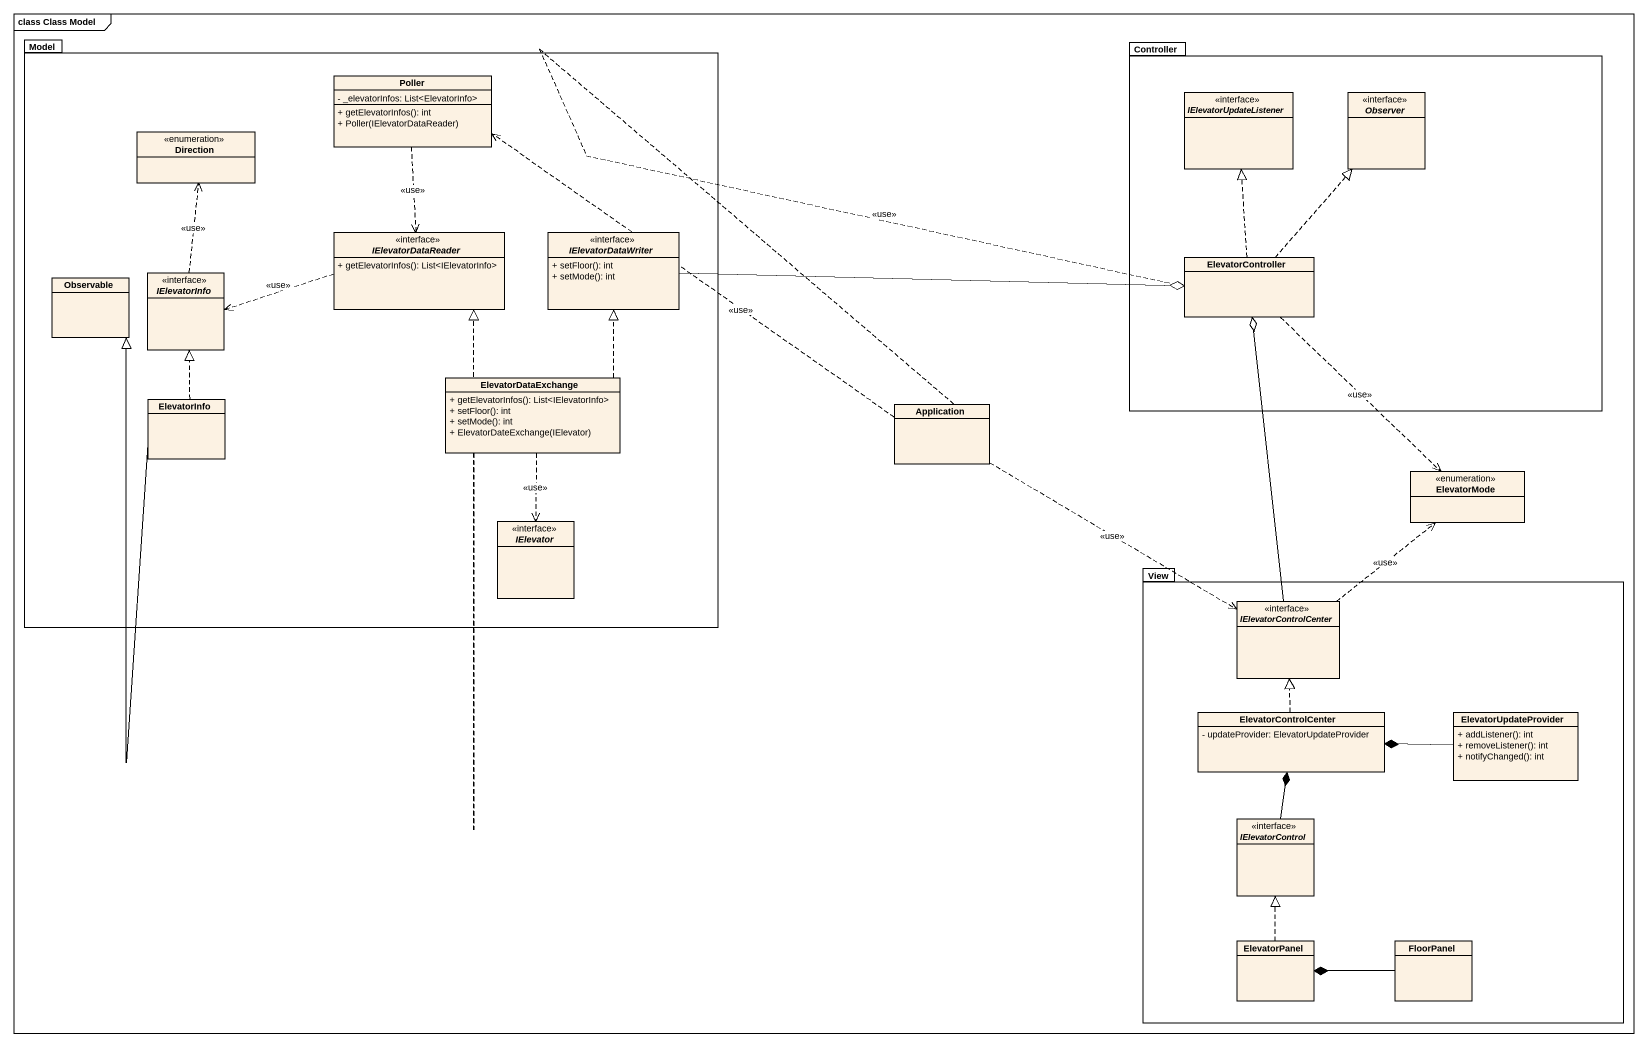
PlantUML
@startuml
mainframe class Class Model
hide circle
hide empty members
skinparam classAttributeIconSize 0
package Model {
  class Poller {
    - _elevatorInfos: List<ElevatorInfo>
    + getElevatorInfos(): int
    + Poller(IElevatorDataReader)
  }
  enum Direction
  interface IElevatorDataReader {
    + getElevatorInfos(): List<IElevatorInfo>
  }
  interface IElevatorDataWriter {
    + setFloor(): int
    + setMode(): int
  }
  class Observable
  interface IElevatorInfo
  class ElevatorInfo
  class ElevatorDataExchange {
    + getElevatorInfos(): List<IElevatorInfo>
    + setFloor(): int
    + setMode(): int
    + ElevatorDateExchange(IElevator)
  }
  interface IElevator
}
package Controller {
  interface IElevatorUpdateListener
  interface Observer
  class ElevatorController
}
class Application
enum ElevatorMode
package View {
  interface IElevatorControlCenter
  class ElevatorControlCenter {
    - updateProvider: ElevatorUpdateProvider
  }
  class ElevatorUpdateProvider {
    + addListener(): int
    + removeListener(): int
    + notifyChanged(): int
  }
  interface IElevatorControl
  class ElevatorPanel
  class FloorPanel
}
Poller ..> IElevatorDataReader : <<use>>
IElevatorDataReader .left.> IElevatorInfo : <<use>>
IElevatorDataWriter -right-o ElevatorController
ElevatorController .up.|> IElevatorUpdateListener
ElevatorController .up.|> Observer
ElevatorController ..> ElevatorMode : <<use>>
IElevatorInfo .up.> Direction : <<use>>
ElevatorInfo -up-|> Observable
ElevatorInfo .up.|> IElevatorInfo
ElevatorDataExchange .up.|> IElevatorDataReader
ElevatorDataExchange .up.|> IElevatorDataWriter
ElevatorDataExchange ..> IElevator : <<use>>
Application .up.> Poller : <<use>>
Application .right.> ElevatorController : <<use>>
Application .right.> IElevatorControlCenter : <<use>>
IElevatorControlCenter -up-o ElevatorController
IElevatorControlCenter .up.> ElevatorMode : <<use>>
ElevatorControlCenter .up.|> IElevatorControlCenter
ElevatorUpdateProvider -left-* ElevatorControlCenter
IElevatorControl -up-* ElevatorControlCenter
ElevatorPanel .up.|> IElevatorControl
FloorPanel -left-* ElevatorPanel
@enduml
